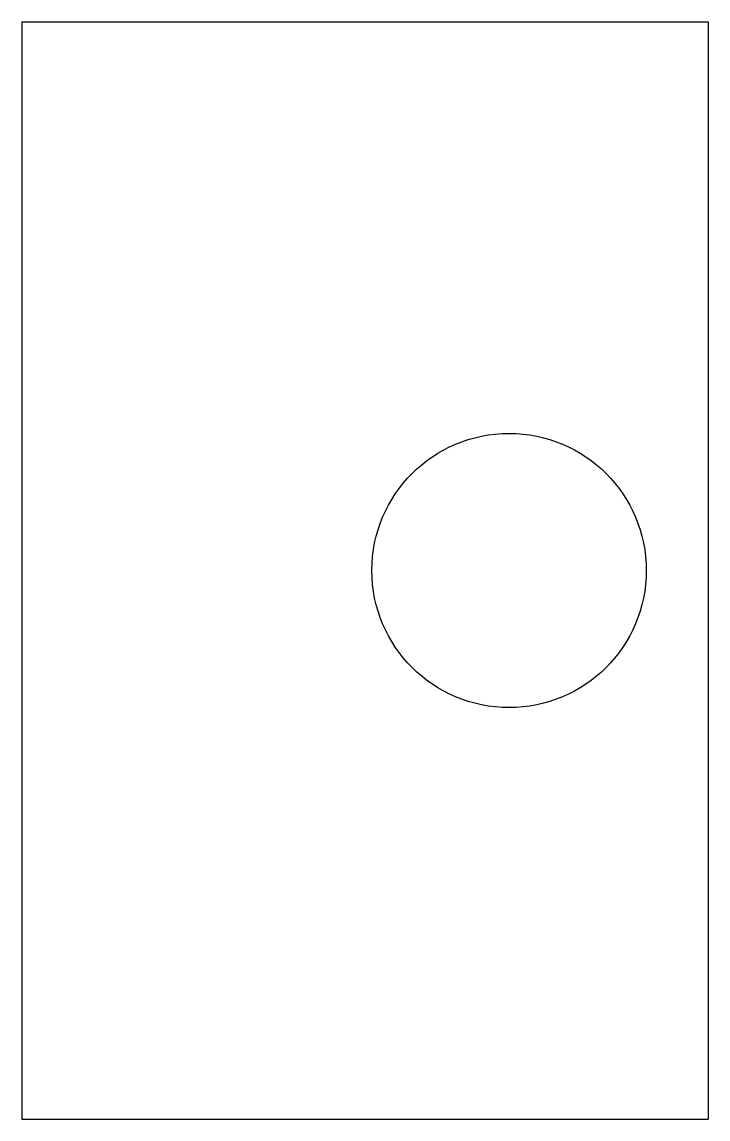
# Model space of a CAD drawing. Header units: millimetres. Extents: x 0 to 100, y 30 to 46.
# Drawn here: x 90.4 to 100.4, y 30.4 to 46.4 of the extents above.
import ezdxf

# ---------------------------------------------------------------- set-up
doc = ezdxf.new("R2010")
doc.units = ezdxf.units.MM

msp = doc.modelspace()

# ---------------------------------------------------------------- linework, layer by layer
for p, q in [((90.4, 46.4), (90.4, 30.4)), ((100.4, 46.4), (100.4, 30.4)), ((90.4, 46.4), (100.4, 46.4)), ((90.4, 30.4), (100.4, 30.4))]:
    msp.add_line(p, q)
msp.add_circle((97.499985, 38.4), 2)

doc.saveas('drawing.dxf')
